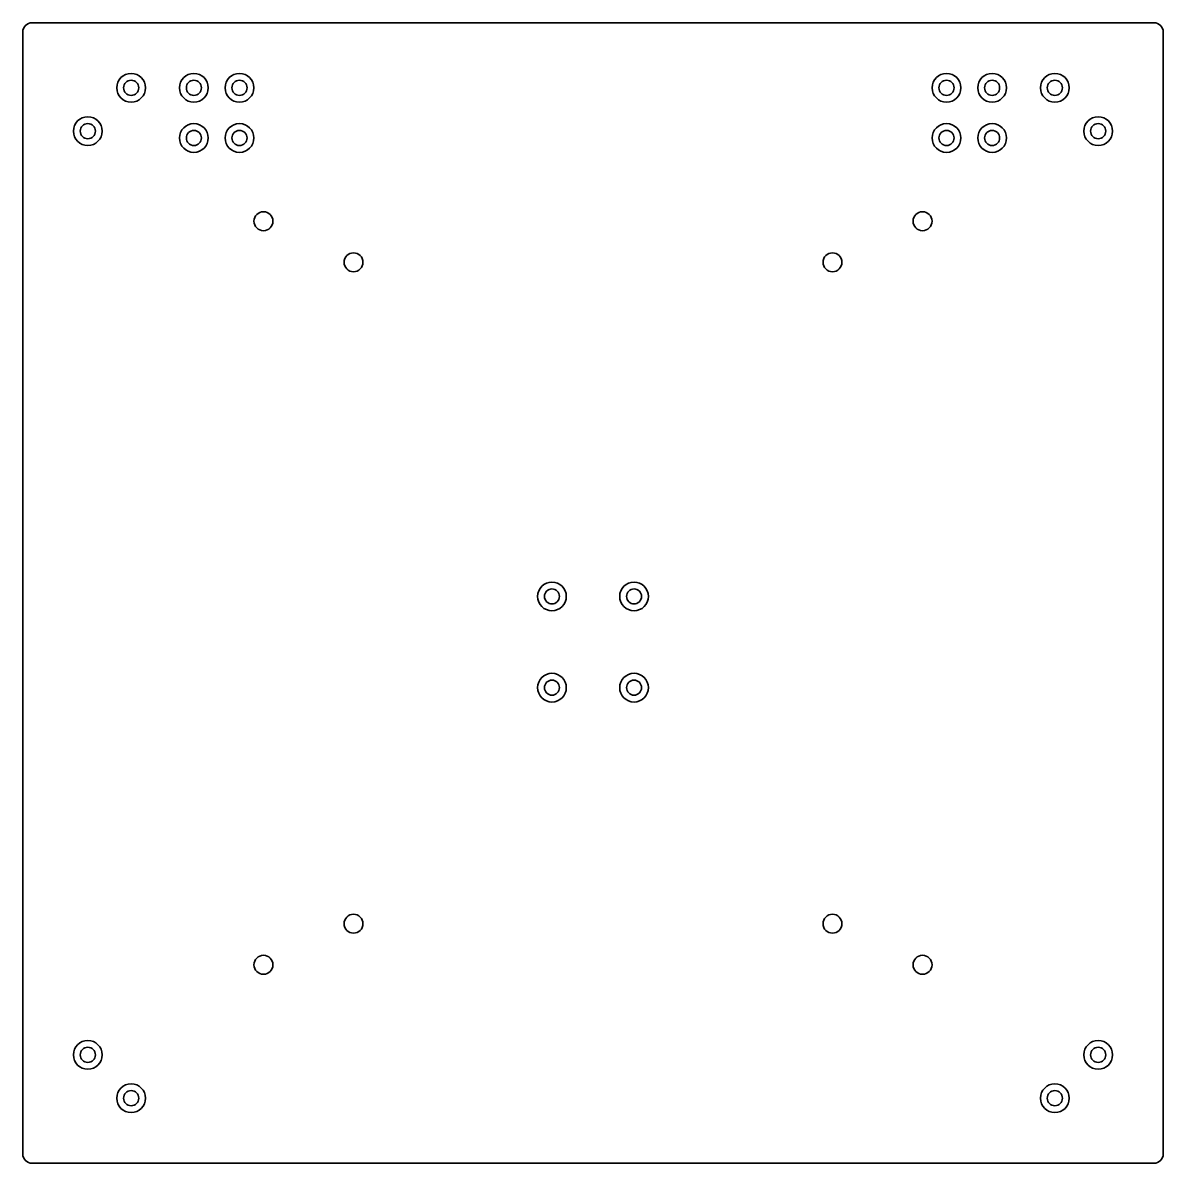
# Model space of a CAD drawing. Header units: millimetres. Extents: x 0 to 500, y 0 to 500.
import ezdxf

# ---------------------------------------------------------------- set-up
doc = ezdxf.new("R2010")
doc.units = ezdxf.units.MM
doc.layers.add('SIMUMAK Visible (ISO)', color=7, linetype='Continuous', lineweight=35)

# ---------------------------------------------------------------- blocks, each defined once
blk = doc.blocks.new('2DOF-150-17-PSUP-02_Base de plataforma superior_VIEW3')
at = {"layer": 'SIMUMAK Visible (ISO)'}
for p, q in [((-246, 250), (246, 250)), ((-250, -246), (-250, 246)), ((250, 246), (250, -246)), ((246, -250), (-246, -250))]:
    blk.add_line(p, q, dxfattribs=at)
for centre, radius in [((-202.5, 221.5), 6.3), ((-175, 221.5), 6.3), ((-155, 221.5), 6.3), ((155, 221.5), 6.3), ((175, 221.5), 6.3), ((202.5, 221.5), 6.3), ((-202.5, 221.5), 3.3), ((-175, 221.5), 3.3), ((-155, 221.5), 3.3), ((155, 221.5), 3.3), ((175, 221.5), 3.3), ((202.5, 221.5), 3.3), ((-221.5, 202.5), 6.3), ((-221.5, 202.5), 3.3), ((-175, 199.5), 6.3), ((-155, 199.5), 6.3), ((155, 199.5), 6.3), ((175, 199.5), 6.3), ((221.5, 202.5), 6.3), ((221.5, 202.5), 3.3), ((-175, 199.5), 3.3), ((-155, 199.5), 3.3), ((155, 199.5), 3.3), ((175, 199.5), 3.3), ((-144.5, 163), 4.15), ((144.5, 163), 4.15), ((-105, 145), 4.15), ((105, 145), 4.15), ((-18, -1.5), 6.3), ((-18, -1.5), 3.3), ((18, -1.5), 6.3), ((18, -1.5), 3.3), ((-18, -41.5), 6.3), ((-18, -41.5), 3.3), ((18, -41.5), 6.3), ((18, -41.5), 3.3), ((-105, -145), 4.15), ((105, -145), 4.15), ((-144.5, -163), 4.15), ((144.5, -163), 4.15), ((-221.5, -202.5), 6.3), ((-221.5, -202.5), 3.3), ((221.5, -202.5), 6.3), ((221.5, -202.5), 3.3), ((-202.5, -221.5), 6.3), ((-202.5, -221.5), 3.3), ((202.5, -221.5), 6.3), ((202.5, -221.5), 3.3)]:
    blk.add_circle(centre, radius, dxfattribs=at)
at = {"layer": 'SIMUMAK Visible (ISO)', "extrusion": (0, 0, -1)}
for centre, start, end in [((246, 246), 0, 90), ((-246, 246), 90, 180), ((246, -246), 270, 0), ((-246, -246), 180, 270)]:
    blk.add_arc(centre, 4, start, end, dxfattribs=at)

msp = doc.modelspace()

# ---------------------------------------------------------------- block references
msp.add_blockref('2DOF-150-17-PSUP-02_Base de plataforma superior_VIEW3', (250, 250))

doc.saveas('drawing.dxf')
